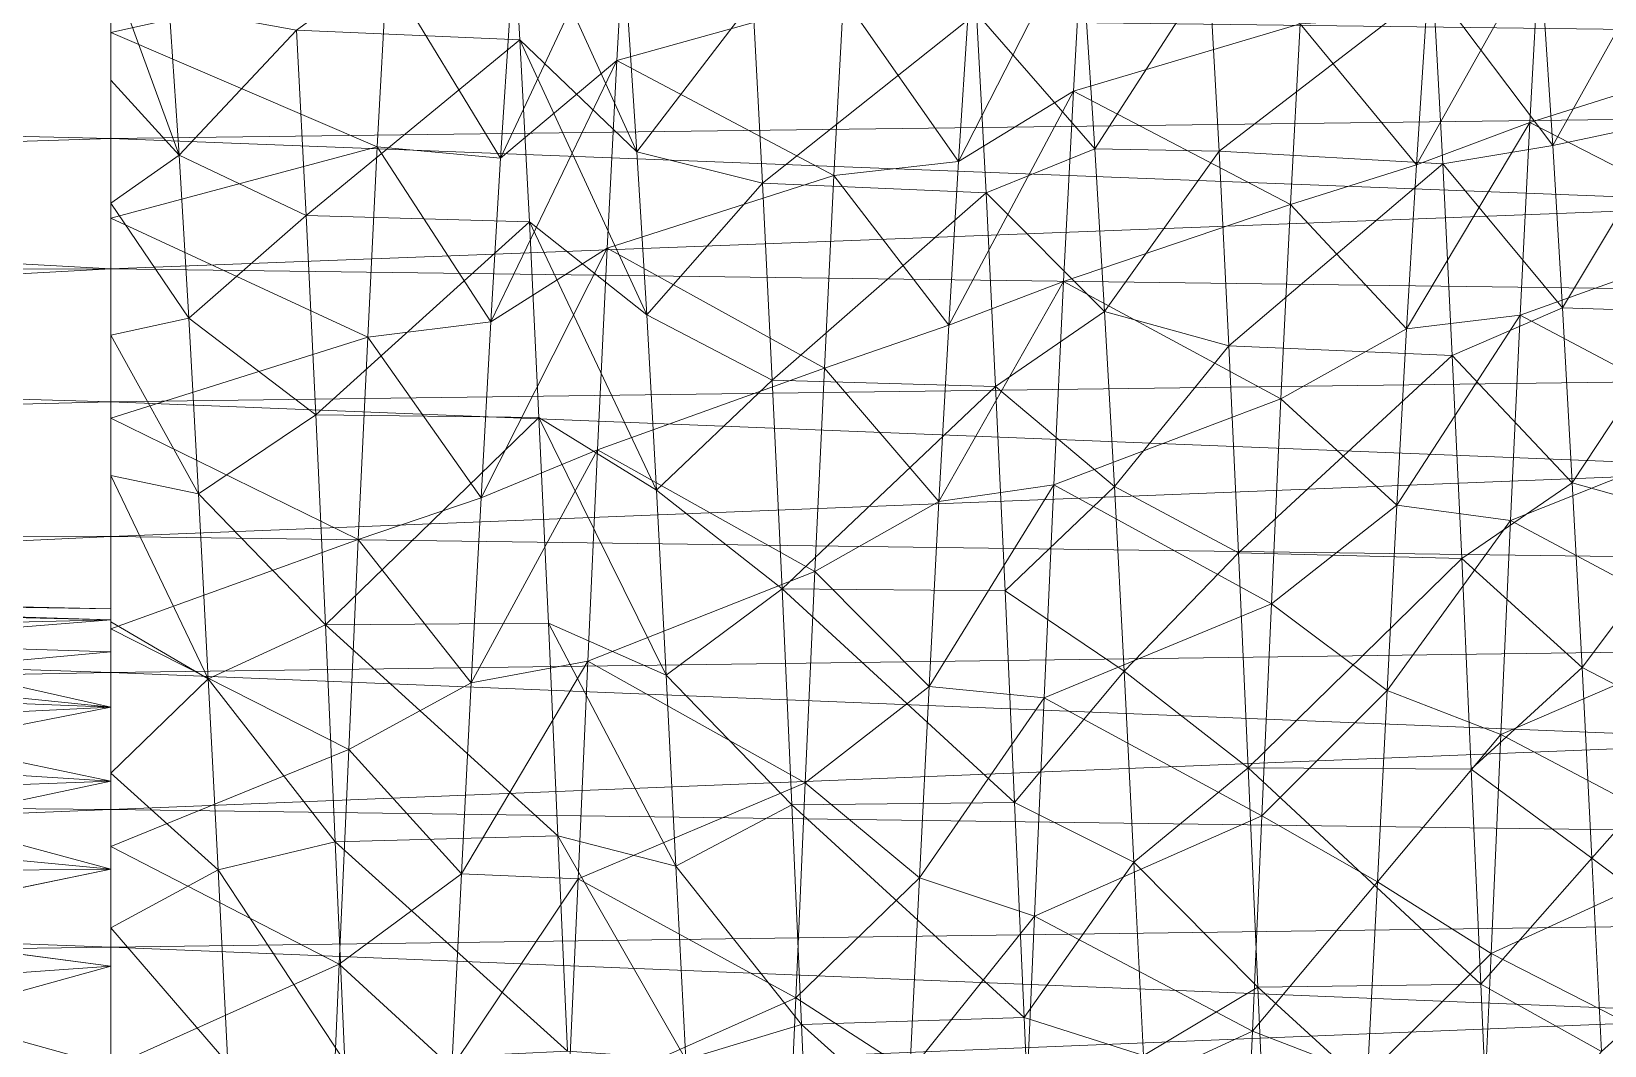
# Model space of a CAD drawing. Header units: millimetres. Extents: x -104 to 115, y -53 to 68.
# Drawn here: x 59.5 to 76.45, y 7.48 to 18.4 of the extents above; entities that cross this region are included whole.
import ezdxf

# ---------------------------------------------------------------- set-up
doc = ezdxf.new("R2010")
doc.units = ezdxf.units.MM

msp = doc.modelspace()

# ---------------------------------------------------------------- linework, layer by layer
at = {"color": 7, "lineweight": 0}
for points in [[(60.36, 24.209, -20.476), (60.36, 23.425, -27.423), (60.36, 11.718, -25.461), (60.36, 24.209, -20.476)], [(60.36, 24.209, -20.476), (60.36, 11.718, -25.461), (60.36, 23.138, -18.353), (60.36, 24.209, -20.476)], [(60.36, 23.354, -30.792), (60.36, 12.064, -28.431), (60.36, 23.48, -29.111), (60.36, 23.354, -30.792)], [(60.36, 23.48, -29.111), (60.36, 12.064, -28.431), (60.36, 12.181, -27.423), (60.36, 23.48, -29.111)], [(60.36, 23.48, -29.111), (60.36, 12.181, -27.423), (60.36, 23.425, -27.423), (60.36, 23.48, -29.111)], [(60.36, 23.425, -27.423), (60.36, 12.181, -27.423), (60.36, 12.064, -26.415), (60.36, 23.425, -27.423)], [(60.36, 23.425, -27.423), (60.36, 12.064, -26.415), (60.36, 11.718, -25.461), (60.36, 23.425, -27.423)], [(60.36, 23.051, -32.451), (60.36, 12.064, -28.431), (60.36, 23.354, -30.792), (60.36, 23.051, -32.451)], [(60.36, 23.138, -18.353), (60.36, 11.718, -25.461), (60.36, 11.122, -24.564), (60.36, 23.138, -18.353)], [(60.36, 23.138, -18.353), (60.36, 11.122, -24.564), (60.36, 21.795, -16.392), (60.36, 23.138, -18.353)], [(60.36, 22.573, -34.073), (60.36, 11.718, -29.386), (60.36, 23.051, -32.451), (60.36, 22.573, -34.073)], [(60.36, 23.051, -32.451), (60.36, 11.718, -29.386), (60.36, 12.064, -28.431), (60.36, 23.051, -32.451)], [(60.36, 21.929, -35.634), (60.36, 11.718, -29.386), (60.36, 22.573, -34.073), (60.36, 21.929, -35.634)], [(60.36, 21.128, -37.118), (60.36, 11.122, -30.282), (60.36, 21.929, -35.634), (60.36, 21.128, -37.118)], [(60.36, 21.929, -35.634), (60.36, 11.122, -30.282), (60.36, 11.718, -29.386), (60.36, 21.929, -35.634)], [(60.36, 21.795, -16.392), (60.36, 11.122, -24.564), (60.36, 20.203, -14.627), (60.36, 21.795, -16.392)], [(60.36, 20.178, -38.514), (60.36, 11.122, -30.282), (60.36, 21.128, -37.118), (60.36, 20.178, -38.514)], [(60.36, 20.203, -14.627), (60.36, 11.122, -24.564), (60.36, 10.325, -23.84), (60.36, 20.203, -14.627)], [(60.36, 20.203, -14.627), (60.36, 10.325, -23.84), (60.36, 18.39, -13.09), (60.36, 20.203, -14.627)], [(63.333, 19.053, -13.605), (60.36, 20.203, -14.627), (60.36, 18.39, -13.09), (63.333, 19.053, -13.605)], [(60.36, 19.088, -39.81), (60.36, 11.122, -30.282), (60.36, 20.178, -38.514), (60.36, 19.088, -39.81)], [(62.359, 18.415, -41.738), (64.665, 20.095, -40.323), (64.768, 18.312, -41.814), (62.359, 18.415, -41.738)], [(64.665, 20.095, -40.323), (65.924, 18.695, -38.626), (66.029, 17.105, -39.978), (64.665, 20.095, -40.323)], [(64.665, 20.095, -40.323), (66.029, 17.105, -39.978), (64.768, 18.312, -41.814), (64.665, 20.095, -40.323)], [(16.008, 18.288, -2.087), (60.36, 19.978, -2.856), (60.36, 17.25, -1.682), (16.008, 18.288, -2.087)], [(115.207, 17.944, -1.948), (60.36, 17.25, -1.682), (60.36, 19.978, -2.856), (115.207, 17.944, -1.948)], [(65.917, 19.931, -14.369), (64.664, 18.633, -16.161), (64.559, 17.036, -14.818), (65.917, 19.931, -14.369)], [(65.917, 19.931, -14.369), (64.559, 17.036, -14.818), (65.813, 18.089, -12.873), (65.917, 19.931, -14.369)], [(65.813, 18.089, -12.873), (68.253, 18.771, -13.38), (65.917, 19.931, -14.369), (65.813, 18.089, -12.873)], [(70.836, 19.633, -14.098), (69.598, 18.603, -16.132), (69.493, 17.002, -14.792), (70.836, 19.633, -14.098)], [(70.836, 19.633, -14.098), (69.493, 17.002, -14.792), (70.731, 17.759, -12.644), (70.836, 19.633, -14.098)], [(70.731, 17.759, -12.644), (73.173, 18.485, -13.16), (70.836, 19.633, -14.098), (70.731, 17.759, -12.644)], [(75.754, 19.33, -13.835), (74.532, 18.572, -16.102), (74.427, 16.967, -14.767), (75.754, 19.33, -13.835)], [(75.754, 19.33, -13.835), (74.427, 16.967, -14.767), (75.649, 17.423, -12.423), (75.754, 19.33, -13.835)], [(75.649, 17.423, -12.423), (78.094, 18.194, -12.947), (75.754, 19.33, -13.835), (75.649, 17.423, -12.423)], [(77.115, 19.359, -40.987), (75.897, 17.173, -39.928), (75.792, 18.756, -38.566), (77.115, 19.359, -40.987)], [(77.219, 17.455, -42.403), (75.897, 17.173, -39.928), (77.115, 19.359, -40.987), (77.219, 17.455, -42.403)], [(61.095, 17.071, -40.004), (60.36, 17.876, -40.985), (60.36, 19.088, -39.81), (61.095, 17.071, -40.004)], [(61.095, 17.071, -40.004), (60.36, 19.088, -39.81), (60.99, 18.664, -38.656), (61.095, 17.071, -40.004)], [(60.36, 17.876, -40.985), (60.36, 10.325, -31.007), (60.36, 19.088, -39.81), (60.36, 17.876, -40.985)], [(60.36, 19.088, -39.81), (60.36, 10.325, -31.007), (60.36, 11.122, -30.282), (60.36, 19.088, -39.81)], [(63.333, 19.053, -13.605), (60.36, 18.39, -13.09), (63.23, 17.16, -12.257), (63.333, 19.053, -13.605)], [(63.23, 17.16, -12.257), (64.559, 17.036, -14.818), (63.333, 19.053, -13.605), (63.23, 17.16, -12.257)], [(63.333, 19.053, -13.605), (64.559, 17.036, -14.818), (64.664, 18.633, -16.161), (63.333, 19.053, -13.605)], [(72.196, 19.05, -41.245), (70.963, 17.139, -39.953), (70.858, 18.725, -38.596), (72.196, 19.05, -41.245)], [(72.301, 17.114, -42.617), (70.963, 17.139, -39.953), (72.196, 19.05, -41.245), (72.301, 17.114, -42.617)], [(72.196, 19.05, -41.245), (74.608, 18.886, -41.377), (72.301, 17.114, -42.617), (72.196, 19.05, -41.245)], [(72.301, 17.114, -42.617), (74.608, 18.886, -41.377), (74.711, 16.976, -42.701), (72.301, 17.114, -42.617)], [(74.608, 18.886, -41.377), (75.792, 18.756, -38.566), (75.897, 17.173, -39.928), (74.608, 18.886, -41.377)], [(74.608, 18.886, -41.377), (75.897, 17.173, -39.928), (74.711, 16.976, -42.701), (74.608, 18.886, -41.377)], [(62.359, 18.415, -41.738), (61.095, 17.071, -40.004), (60.99, 18.664, -38.656), (62.359, 18.415, -41.738)], [(65.813, 18.089, -12.873), (68.15, 16.851, -12.071), (68.253, 18.771, -13.38), (65.813, 18.089, -12.873)], [(67.278, 18.735, -41.495), (66.029, 17.105, -39.978), (65.924, 18.695, -38.626), (67.278, 18.735, -41.495)], [(67.382, 16.769, -42.824), (66.029, 17.105, -39.978), (67.278, 18.735, -41.495), (67.382, 16.769, -42.824)], [(67.278, 18.735, -41.495), (69.688, 18.601, -41.598), (67.382, 16.769, -42.824), (67.278, 18.735, -41.495)], [(68.15, 16.851, -12.071), (69.493, 17.002, -14.792), (68.253, 18.771, -13.38), (68.15, 16.851, -12.071)], [(68.253, 18.771, -13.38), (69.493, 17.002, -14.792), (69.598, 18.603, -16.132), (68.253, 18.771, -13.38)], [(69.688, 18.601, -41.598), (70.858, 18.725, -38.596), (70.963, 17.139, -39.953), (69.688, 18.601, -41.598)], [(16.008, 18.288, -52.759), (60.36, 15.843, -53.639), (60.36, 18.63, -52.615), (16.008, 18.288, -52.759)], [(115.207, 17.944, -52.899), (60.36, 18.63, -52.615), (60.36, 15.843, -53.639), (115.207, 17.944, -52.899)], [(67.382, 16.769, -42.824), (69.688, 18.601, -41.598), (69.791, 16.665, -42.884), (67.382, 16.769, -42.824)], [(69.688, 18.601, -41.598), (70.963, 17.139, -39.953), (69.791, 16.665, -42.884), (69.688, 18.601, -41.598)], [(70.731, 17.759, -12.644), (73.071, 16.538, -11.891), (73.173, 18.485, -13.16), (70.731, 17.759, -12.644)], [(73.071, 16.538, -11.891), (74.427, 16.967, -14.767), (73.173, 18.485, -13.16), (73.071, 16.538, -11.891)], [(73.173, 18.485, -13.16), (74.427, 16.967, -14.767), (74.532, 18.572, -16.102), (73.173, 18.485, -13.16)], [(60.36, 18.39, -13.09), (60.36, 10.325, -23.84), (60.36, 16.389, -11.807), (60.36, 18.39, -13.09)], [(63.23, 17.16, -12.257), (60.36, 18.39, -13.09), (60.36, 16.389, -11.807), (63.23, 17.16, -12.257)], [(62.464, 16.42, -43.022), (61.095, 17.071, -40.004), (62.359, 18.415, -41.738), (62.464, 16.42, -43.022)], [(62.359, 18.415, -41.738), (64.768, 18.312, -41.814), (62.464, 16.42, -43.022), (62.359, 18.415, -41.738)], [(62.464, 16.42, -43.022), (64.768, 18.312, -41.814), (64.87, 16.35, -43.06), (62.464, 16.42, -43.022)], [(64.768, 18.312, -41.814), (66.029, 17.105, -39.978), (66.134, 15.349, -41.107), (64.768, 18.312, -41.814)], [(64.768, 18.312, -41.814), (66.134, 15.349, -41.107), (64.87, 16.35, -43.06), (64.768, 18.312, -41.814)], [(13.474, 15.754, -53.666), (60.36, 15.843, -53.639), (16.008, 18.288, -52.759), (13.474, 15.754, -53.666)], [(16.008, 18.288, -2.087), (60.36, 17.25, -1.682), (13.474, 15.754, -1.181), (16.008, 18.288, -2.087)], [(75.649, 17.423, -12.423), (77.991, 16.222, -11.717), (78.094, 18.194, -12.947), (75.649, 17.423, -12.423)], [(65.813, 18.089, -12.873), (64.559, 17.036, -14.818), (64.454, 15.274, -13.698), (65.813, 18.089, -12.873)], [(65.813, 18.089, -12.873), (64.454, 15.274, -13.698), (65.708, 16.066, -11.634), (65.813, 18.089, -12.873)], [(65.708, 16.066, -11.634), (68.15, 16.851, -12.071), (65.813, 18.089, -12.873), (65.708, 16.066, -11.634)], [(115.207, 17.944, -52.899), (60.36, 15.843, -53.639), (115.207, 15.13, -53.847), (115.207, 17.944, -52.899)], [(115.207, 15.13, -1), (60.36, 17.25, -1.682), (115.207, 17.944, -1.948), (115.207, 15.13, -1)], [(61.095, 17.071, -40.004), (60.36, 16.552, -42.033), (60.36, 17.876, -40.985), (61.095, 17.071, -40.004)], [(60.36, 16.552, -42.033), (60.36, 10.325, -31.007), (60.36, 17.876, -40.985), (60.36, 16.552, -42.033)], [(70.731, 17.759, -12.644), (69.493, 17.002, -14.792), (69.388, 15.237, -13.678), (70.731, 17.759, -12.644)], [(70.731, 17.759, -12.644), (69.388, 15.237, -13.678), (70.626, 15.708, -11.451), (70.731, 17.759, -12.644)], [(70.626, 15.708, -11.451), (73.071, 16.538, -11.891), (70.731, 17.759, -12.644), (70.626, 15.708, -11.451)], [(75.649, 17.423, -12.423), (74.427, 16.967, -14.767), (74.322, 15.199, -13.658), (75.649, 17.423, -12.423)], [(75.649, 17.423, -12.423), (74.322, 15.199, -13.658), (75.545, 15.345, -11.277), (75.649, 17.423, -12.423)], [(75.545, 15.345, -11.277), (77.991, 16.222, -11.717), (75.649, 17.423, -12.423), (75.545, 15.345, -11.277)], [(77.219, 17.455, -42.403), (76.002, 15.424, -41.066), (75.897, 17.173, -39.928), (77.219, 17.455, -42.403)], [(77.324, 15.38, -43.554), (76.002, 15.424, -41.066), (77.219, 17.455, -42.403), (77.324, 15.38, -43.554)], [(13.474, 15.754, -1.181), (60.36, 17.25, -1.682), (60.36, 14.412, -0.811), (13.474, 15.754, -1.181)], [(115.207, 15.13, -1), (60.36, 14.412, -0.811), (60.36, 17.25, -1.682), (115.207, 15.13, -1)], [(63.23, 17.16, -12.257), (60.36, 16.389, -11.807), (63.128, 15.107, -11.168), (63.23, 17.16, -12.257)], [(63.128, 15.107, -11.168), (64.454, 15.274, -13.698), (63.23, 17.16, -12.257), (63.128, 15.107, -11.168)], [(63.23, 17.16, -12.257), (64.454, 15.274, -13.698), (64.559, 17.036, -14.818), (63.23, 17.16, -12.257)], [(69.791, 16.665, -42.884), (70.963, 17.139, -39.953), (71.068, 15.386, -41.086), (69.791, 16.665, -42.884)], [(72.301, 17.114, -42.617), (71.068, 15.386, -41.086), (70.963, 17.139, -39.953), (72.301, 17.114, -42.617)], [(74.711, 16.976, -42.701), (75.897, 17.173, -39.928), (76.002, 15.424, -41.066), (74.711, 16.976, -42.701)], [(61.2, 15.312, -41.128), (60.36, 16.552, -42.033), (61.095, 17.071, -40.004), (61.2, 15.312, -41.128)], [(62.464, 16.42, -43.022), (61.2, 15.312, -41.128), (61.095, 17.071, -40.004), (62.464, 16.42, -43.022)], [(67.382, 16.769, -42.824), (66.134, 15.349, -41.107), (66.029, 17.105, -39.978), (67.382, 16.769, -42.824)], [(68.15, 16.851, -12.071), (69.388, 15.237, -13.678), (69.493, 17.002, -14.792), (68.15, 16.851, -12.071)], [(72.405, 15.014, -43.721), (71.068, 15.386, -41.086), (72.301, 17.114, -42.617), (72.405, 15.014, -43.721)], [(72.301, 17.114, -42.617), (74.711, 16.976, -42.701), (72.405, 15.014, -43.721), (72.301, 17.114, -42.617)], [(72.405, 15.014, -43.721), (74.711, 16.976, -42.701), (74.813, 14.91, -43.766), (72.405, 15.014, -43.721)], [(73.071, 16.538, -11.891), (74.322, 15.199, -13.658), (74.427, 16.967, -14.767), (73.071, 16.538, -11.891)], [(74.711, 16.976, -42.701), (76.002, 15.424, -41.066), (74.813, 14.91, -43.766), (74.711, 16.976, -42.701)], [(65.708, 16.066, -11.634), (68.048, 14.776, -11.023), (68.15, 16.851, -12.071), (65.708, 16.066, -11.634)], [(68.048, 14.776, -11.023), (69.388, 15.237, -13.678), (68.15, 16.851, -12.071), (68.048, 14.776, -11.023)], [(67.487, 14.645, -43.879), (66.134, 15.349, -41.107), (67.382, 16.769, -42.824), (67.487, 14.645, -43.879)], [(67.382, 16.769, -42.824), (69.791, 16.665, -42.884), (67.487, 14.645, -43.879), (67.382, 16.769, -42.824)], [(67.487, 14.645, -43.879), (69.791, 16.665, -42.884), (69.893, 14.578, -43.907), (67.487, 14.645, -43.879)], [(69.791, 16.665, -42.884), (71.068, 15.386, -41.086), (69.893, 14.578, -43.907), (69.791, 16.665, -42.884)], [(61.2, 15.312, -41.128), (60.36, 15.129, -42.945), (60.36, 16.552, -42.033), (61.2, 15.312, -41.128)], [(60.36, 15.129, -42.945), (60.36, 9.376, -31.516), (60.36, 16.552, -42.033), (60.36, 15.129, -42.945)], [(60.36, 16.552, -42.033), (60.36, 9.376, -31.516), (60.36, 10.325, -31.007), (60.36, 16.552, -42.033)], [(70.626, 15.708, -11.451), (72.968, 14.443, -10.885), (73.071, 16.538, -11.891), (70.626, 15.708, -11.451)], [(72.968, 14.443, -10.885), (74.322, 15.199, -13.658), (73.071, 16.538, -11.891), (72.968, 14.443, -10.885)], [(60.36, 16.389, -11.807), (60.36, 10.325, -23.84), (60.36, 9.376, -23.331), (60.36, 16.389, -11.807)], [(60.36, 16.389, -11.807), (60.36, 9.376, -23.331), (60.36, 14.234, -10.803), (60.36, 16.389, -11.807)], [(63.128, 15.107, -11.168), (60.36, 16.389, -11.807), (60.36, 14.234, -10.803), (63.128, 15.107, -11.168)], [(62.568, 14.272, -44.03), (61.2, 15.312, -41.128), (62.464, 16.42, -43.022), (62.568, 14.272, -44.03)], [(62.464, 16.42, -43.022), (64.87, 16.35, -43.06), (62.568, 14.272, -44.03), (62.464, 16.42, -43.022)], [(62.568, 14.272, -44.03), (64.87, 16.35, -43.06), (64.973, 14.243, -44.041), (62.568, 14.272, -44.03)], [(64.87, 16.35, -43.06), (66.134, 15.349, -41.107), (66.239, 13.459, -41.992), (64.87, 16.35, -43.06)], [(64.87, 16.35, -43.06), (66.239, 13.459, -41.992), (64.973, 14.243, -44.041), (64.87, 16.35, -43.06)], [(75.545, 15.345, -11.277), (77.888, 14.106, -10.754), (77.991, 16.222, -11.717), (75.545, 15.345, -11.277)], [(65.708, 16.066, -11.634), (64.454, 15.274, -13.698), (64.349, 13.379, -12.824), (65.708, 16.066, -11.634)], [(65.708, 16.066, -11.634), (64.349, 13.379, -12.824), (65.603, 13.895, -10.675), (65.708, 16.066, -11.634)], [(65.603, 13.895, -10.675), (68.048, 14.776, -11.023), (65.708, 16.066, -11.634), (65.603, 13.895, -10.675)], [(10.863, 13.143, -54.32), (60.36, 12.961, -54.355), (60.36, 15.843, -53.639), (10.863, 13.143, -54.32)], [(10.863, 13.143, -54.32), (60.36, 15.843, -53.639), (13.474, 15.754, -53.666), (10.863, 13.143, -54.32)], [(115.207, 15.13, -53.847), (60.36, 15.843, -53.639), (60.36, 12.961, -54.355), (115.207, 15.13, -53.847)], [(13.474, 15.754, -1.181), (60.36, 14.412, -0.811), (10.863, 13.143, -0.527), (13.474, 15.754, -1.181)], [(70.626, 15.708, -11.451), (69.388, 15.237, -13.678), (69.283, 13.339, -12.809), (70.626, 15.708, -11.451)], [(70.626, 15.708, -11.451), (69.283, 13.339, -12.809), (70.522, 13.516, -10.542), (70.626, 15.708, -11.451)], [(70.522, 13.516, -10.542), (72.968, 14.443, -10.885), (70.626, 15.708, -11.451), (70.522, 13.516, -10.542)], [(61.305, 13.419, -42.007), (60.36, 15.129, -42.945), (61.2, 15.312, -41.128), (61.305, 13.419, -42.007)], [(62.568, 14.272, -44.03), (61.305, 13.419, -42.007), (61.2, 15.312, -41.128), (62.568, 14.272, -44.03)], [(63.128, 15.107, -11.168), (64.349, 13.379, -12.824), (64.454, 15.274, -13.698), (63.128, 15.107, -11.168)], [(67.487, 14.645, -43.879), (66.239, 13.459, -41.992), (66.134, 15.349, -41.107), (67.487, 14.645, -43.879)], [(69.893, 14.578, -43.907), (71.068, 15.386, -41.086), (71.173, 13.498, -41.976), (69.893, 14.578, -43.907)], [(72.405, 15.014, -43.721), (71.173, 13.498, -41.976), (71.068, 15.386, -41.086), (72.405, 15.014, -43.721)], [(75.545, 15.345, -11.277), (74.322, 15.199, -13.658), (74.217, 13.299, -12.794), (75.545, 15.345, -11.277)], [(75.545, 15.345, -11.277), (74.217, 13.299, -12.794), (75.44, 13.134, -10.417), (75.545, 15.345, -11.277)], [(74.813, 14.91, -43.766), (76.002, 15.424, -41.066), (76.107, 13.538, -41.961), (74.813, 14.91, -43.766)], [(75.44, 13.134, -10.417), (77.888, 14.106, -10.754), (75.545, 15.345, -11.277), (75.44, 13.134, -10.417)], [(77.324, 15.38, -43.554), (76.107, 13.538, -41.961), (76.002, 15.424, -41.066), (77.324, 15.38, -43.554)], [(77.429, 13.17, -44.418), (76.107, 13.538, -41.961), (77.324, 15.38, -43.554), (77.429, 13.17, -44.418)], [(115.207, 15.13, -53.847), (60.36, 12.961, -54.355), (115.207, 12.23, -54.485), (115.207, 15.13, -53.847)], [(115.207, 12.23, -0.361), (60.36, 14.412, -0.811), (115.207, 15.13, -1), (115.207, 12.23, -0.361)], [(61.305, 13.419, -42.007), (60.36, 13.619, -43.714), (60.36, 15.129, -42.945), (61.305, 13.419, -42.007)], [(60.36, 13.619, -43.714), (60.36, 9.376, -31.516), (60.36, 15.129, -42.945), (60.36, 13.619, -43.714)], [(63.128, 15.107, -11.168), (60.36, 14.234, -10.803), (63.025, 12.93, -10.354), (63.128, 15.107, -11.168)], [(63.025, 12.93, -10.354), (64.349, 13.379, -12.824), (63.128, 15.107, -11.168), (63.025, 12.93, -10.354)], [(68.048, 14.776, -11.023), (69.283, 13.339, -12.809), (69.388, 15.237, -13.678), (68.048, 14.776, -11.023)], [(72.968, 14.443, -10.885), (74.217, 13.299, -12.794), (74.322, 15.199, -13.658), (72.968, 14.443, -10.885)], [(72.51, 12.785, -44.535), (71.173, 13.498, -41.976), (72.405, 15.014, -43.721), (72.51, 12.785, -44.535)], [(72.405, 15.014, -43.721), (74.813, 14.91, -43.766), (72.51, 12.785, -44.535), (72.405, 15.014, -43.721)], [(65.603, 13.895, -10.675), (67.945, 12.583, -10.254), (68.048, 14.776, -11.023), (65.603, 13.895, -10.675)], [(67.945, 12.583, -10.254), (69.283, 13.339, -12.809), (68.048, 14.776, -11.023), (67.945, 12.583, -10.254)], [(72.51, 12.785, -44.535), (74.813, 14.91, -43.766), (74.916, 12.723, -44.553), (72.51, 12.785, -44.535)], [(74.813, 14.91, -43.766), (76.107, 13.538, -41.961), (74.916, 12.723, -44.553), (74.813, 14.91, -43.766)], [(67.592, 12.398, -44.643), (66.239, 13.459, -41.992), (67.487, 14.645, -43.879), (67.592, 12.398, -44.643)], [(67.487, 14.645, -43.879), (69.893, 14.578, -43.907), (67.592, 12.398, -44.643), (67.487, 14.645, -43.879)], [(67.592, 12.398, -44.643), (69.893, 14.578, -43.907), (69.996, 12.376, -44.649), (67.592, 12.398, -44.643)], [(69.893, 14.578, -43.907), (71.173, 13.498, -41.976), (69.996, 12.376, -44.649), (69.893, 14.578, -43.907)], [(10.863, 13.143, -0.527), (60.36, 14.412, -0.811), (60.36, 11.495, -0.251), (10.863, 13.143, -0.527)], [(115.207, 12.23, -0.361), (60.36, 11.495, -0.251), (60.36, 14.412, -0.811), (115.207, 12.23, -0.361)], [(70.522, 13.516, -10.542), (72.866, 12.234, -10.16), (72.968, 14.443, -10.885), (70.522, 13.516, -10.542)], [(72.866, 12.234, -10.16), (74.217, 13.299, -12.794), (72.968, 14.443, -10.885), (72.866, 12.234, -10.16)], [(62.673, 12.009, -44.743), (61.305, 13.419, -42.007), (62.568, 14.272, -44.03), (62.673, 12.009, -44.743)], [(62.568, 14.272, -44.03), (64.973, 14.243, -44.041), (62.673, 12.009, -44.743), (62.568, 14.272, -44.03)], [(62.673, 12.009, -44.743), (64.973, 14.243, -44.041), (65.075, 12.026, -44.739), (62.673, 12.009, -44.743)], [(64.973, 14.243, -44.041), (66.239, 13.459, -41.992), (66.344, 11.467, -42.617), (64.973, 14.243, -44.041)], [(64.973, 14.243, -44.041), (66.344, 11.467, -42.617), (65.075, 12.026, -44.739), (64.973, 14.243, -44.041)], [(60.36, 14.234, -10.803), (60.36, 9.376, -23.331), (60.36, 11.965, -10.093), (60.36, 14.234, -10.803)], [(63.025, 12.93, -10.354), (60.36, 14.234, -10.803), (60.36, 11.965, -10.093), (63.025, 12.93, -10.354)], [(75.44, 13.134, -10.417), (77.786, 11.884, -10.074), (77.888, 14.106, -10.754), (75.44, 13.134, -10.417)], [(65.603, 13.895, -10.675), (64.349, 13.379, -12.824), (64.244, 11.384, -12.21), (65.603, 13.895, -10.675)], [(65.603, 13.895, -10.675), (64.244, 11.384, -12.21), (65.499, 11.617, -10.013), (65.603, 13.895, -10.675)], [(65.499, 11.617, -10.013), (67.945, 12.583, -10.254), (65.603, 13.895, -10.675), (65.499, 11.617, -10.013)], [(61.41, 11.426, -42.627), (60.36, 12.042, -44.332), (60.36, 13.619, -43.714), (61.41, 11.426, -42.627)], [(61.41, 11.426, -42.627), (60.36, 13.619, -43.714), (61.305, 13.419, -42.007), (61.41, 11.426, -42.627)], [(60.36, 12.042, -44.332), (60.36, 9.376, -31.516), (60.36, 13.619, -43.714), (60.36, 12.042, -44.332)], [(62.673, 12.009, -44.743), (61.41, 11.426, -42.627), (61.305, 13.419, -42.007), (62.673, 12.009, -44.743)], [(67.592, 12.398, -44.643), (66.344, 11.467, -42.617), (66.239, 13.459, -41.992), (67.592, 12.398, -44.643)], [(70.522, 13.516, -10.542), (69.283, 13.339, -12.809), (69.178, 11.343, -12.2), (70.522, 13.516, -10.542)], [(70.522, 13.516, -10.542), (69.178, 11.343, -12.2), (70.417, 11.223, -9.931), (70.522, 13.516, -10.542)], [(69.996, 12.376, -44.649), (71.173, 13.498, -41.976), (71.278, 11.509, -42.607), (69.996, 12.376, -44.649)], [(70.417, 11.223, -9.931), (72.866, 12.234, -10.16), (70.522, 13.516, -10.542), (70.417, 11.223, -9.931)], [(72.51, 12.785, -44.535), (71.278, 11.509, -42.607), (71.173, 13.498, -41.976), (72.51, 12.785, -44.535)], [(74.916, 12.723, -44.553), (76.107, 13.538, -41.961), (76.212, 11.55, -42.596), (74.916, 12.723, -44.553)], [(77.429, 13.17, -44.418), (76.212, 11.55, -42.596), (76.107, 13.538, -41.961), (77.429, 13.17, -44.418)], [(63.025, 12.93, -10.354), (64.244, 11.384, -12.21), (64.349, 13.379, -12.824), (63.025, 12.93, -10.354)], [(67.945, 12.583, -10.254), (69.178, 11.343, -12.2), (69.283, 13.339, -12.809), (67.945, 12.583, -10.254)], [(72.866, 12.234, -10.16), (74.112, 11.301, -12.191), (74.217, 13.299, -12.794), (72.866, 12.234, -10.16)], [(75.44, 13.134, -10.417), (74.217, 13.299, -12.794), (74.112, 11.301, -12.191), (75.44, 13.134, -10.417)], [(8.201, 10.481, -54.715), (60.36, 12.961, -54.355), (10.863, 13.143, -54.32), (8.201, 10.481, -54.715)], [(10.863, 13.143, -0.527), (60.36, 11.495, -0.251), (8.201, 10.481, -0.132), (10.863, 13.143, -0.527)], [(75.44, 13.134, -10.417), (74.112, 11.301, -12.191), (75.336, 10.828, -9.858), (75.44, 13.134, -10.417)], [(75.336, 10.828, -9.858), (77.786, 11.884, -10.074), (75.44, 13.134, -10.417), (75.336, 10.828, -9.858)], [(77.533, 10.865, -44.982), (76.212, 11.55, -42.596), (77.429, 13.17, -44.418), (77.533, 10.865, -44.982)], [(8.201, 10.481, -54.715), (60.36, 10.019, -54.756), (60.36, 12.961, -54.355), (8.201, 10.481, -54.715)], [(115.207, 12.23, -54.485), (60.36, 12.961, -54.355), (60.36, 10.019, -54.756), (115.207, 12.23, -54.485)], [(63.025, 12.93, -10.354), (60.36, 11.965, -10.093), (62.923, 10.665, -9.831), (63.025, 12.93, -10.354)], [(62.923, 10.665, -9.831), (64.244, 11.384, -12.21), (63.025, 12.93, -10.354), (62.923, 10.665, -9.831)], [(72.615, 10.469, -45.047), (71.278, 11.509, -42.607), (72.51, 12.785, -44.535), (72.615, 10.469, -45.047)], [(72.51, 12.785, -44.535), (74.916, 12.723, -44.553), (72.615, 10.469, -45.047), (72.51, 12.785, -44.535)], [(72.615, 10.469, -45.047), (74.916, 12.723, -44.553), (75.018, 10.453, -45.049), (72.615, 10.469, -45.047)], [(74.916, 12.723, -44.553), (76.212, 11.55, -42.596), (75.018, 10.453, -45.049), (74.916, 12.723, -44.553)], [(65.499, 11.617, -10.013), (67.843, 10.308, -9.776), (67.945, 12.583, -10.254), (65.499, 11.617, -10.013)], [(67.843, 10.308, -9.776), (69.178, 11.343, -12.2), (67.945, 12.583, -10.254), (67.843, 10.308, -9.776)], [(48.019, 12.448, -27.561), (48.019, 12.374, -26.392), (60.36, 12.181, -27.423), (48.019, 12.448, -27.561)], [(48.019, 12.448, -27.561), (60.36, 12.181, -27.423), (60.36, 12.064, -28.431), (48.019, 12.448, -27.561)], [(60.36, 12.064, -28.431), (48.019, 12.353, -28.59), (48.019, 12.448, -27.561), (60.36, 12.064, -28.431)], [(48.019, 12.374, -26.392), (54.19, 11.913, -25.364), (60.36, 12.064, -26.415), (48.019, 12.374, -26.392)], [(48.019, 12.374, -26.392), (60.36, 12.064, -26.415), (60.36, 12.181, -27.423), (48.019, 12.374, -26.392)], [(67.696, 10.07, -45.102), (66.344, 11.467, -42.617), (67.592, 12.398, -44.643), (67.696, 10.07, -45.102)], [(67.592, 12.398, -44.643), (69.996, 12.376, -44.649), (70.098, 10.095, -45.099), (67.592, 12.398, -44.643)], [(67.592, 12.398, -44.643), (70.098, 10.095, -45.099), (67.696, 10.07, -45.102), (67.592, 12.398, -44.643)], [(69.996, 12.376, -44.649), (71.278, 11.509, -42.607), (70.098, 10.095, -45.099), (69.996, 12.376, -44.649)], [(54.19, 11.913, -29.483), (48.019, 12.353, -28.59), (60.36, 12.064, -28.431), (54.19, 11.913, -29.483)], [(115.207, 12.23, -54.485), (60.36, 10.019, -54.756), (115.207, 9.278, -54.806), (115.207, 12.23, -54.485)], [(115.207, 9.278, -0.04), (60.36, 11.495, -0.251), (115.207, 12.23, -0.361), (115.207, 9.278, -0.04)], [(70.417, 11.223, -9.931), (72.763, 9.951, -9.729), (72.866, 12.234, -10.16), (70.417, 11.223, -9.931)], [(72.763, 9.951, -9.729), (74.112, 11.301, -12.191), (72.866, 12.234, -10.16), (72.763, 9.951, -9.729)], [(54.19, 11.913, -29.483), (60.36, 12.064, -28.431), (57.275, 11.815, -29.434), (54.19, 11.913, -29.483)], [(54.19, 11.913, -25.364), (57.275, 11.815, -25.412), (60.36, 12.064, -26.415), (54.19, 11.913, -25.364)], [(57.275, 11.815, -29.434), (60.36, 12.064, -28.431), (60.36, 11.718, -29.386), (57.275, 11.815, -29.434)], [(60.36, 12.064, -26.415), (57.275, 11.815, -25.412), (60.36, 11.718, -25.461), (60.36, 12.064, -26.415)], [(61.41, 11.426, -42.627), (60.36, 10.41, -44.792), (60.36, 12.042, -44.332), (61.41, 11.426, -42.627)], [(60.36, 10.41, -44.792), (60.36, 8.332, -31.778), (60.36, 12.042, -44.332), (60.36, 10.41, -44.792)], [(60.36, 12.042, -44.332), (60.36, 8.332, -31.778), (60.36, 9.376, -31.516), (60.36, 12.042, -44.332)], [(60.36, 11.965, -10.093), (60.36, 9.376, -23.331), (60.36, 8.332, -23.069), (60.36, 11.965, -10.093)], [(60.36, 11.965, -10.093), (60.36, 8.332, -23.069), (60.36, 9.622, -9.692), (60.36, 11.965, -10.093)], [(62.923, 10.665, -9.831), (60.36, 11.965, -10.093), (60.36, 9.622, -9.692), (62.923, 10.665, -9.831)], [(62.778, 9.671, -45.149), (61.41, 11.426, -42.627), (62.673, 12.009, -44.743), (62.778, 9.671, -45.149)], [(62.673, 12.009, -44.743), (65.075, 12.026, -44.739), (65.178, 9.737, -45.142), (62.673, 12.009, -44.743)], [(62.673, 12.009, -44.743), (65.178, 9.737, -45.142), (62.778, 9.671, -45.149), (62.673, 12.009, -44.743)], [(65.075, 12.026, -44.739), (66.344, 11.467, -42.617), (66.449, 9.41, -42.971), (65.075, 12.026, -44.739)], [(65.075, 12.026, -44.739), (66.449, 9.41, -42.971), (65.178, 9.737, -45.142), (65.075, 12.026, -44.739)], [(75.336, 10.828, -9.858), (77.683, 9.592, -9.689), (77.786, 11.884, -10.074), (75.336, 10.828, -9.858)], [(57.275, 11.815, -25.412), (57.275, 11.434, -24.865), (60.36, 11.718, -25.461), (57.275, 11.815, -25.412)], [(57.275, 11.245, -30.197), (57.275, 11.815, -29.434), (60.36, 11.122, -30.282), (57.275, 11.245, -30.197)], [(60.36, 11.122, -30.282), (57.275, 11.815, -29.434), (60.36, 11.718, -29.386), (60.36, 11.122, -30.282)], [(60.36, 11.718, -25.461), (57.275, 11.434, -24.865), (60.36, 11.122, -24.564), (60.36, 11.718, -25.461)], [(65.499, 11.617, -10.013), (64.244, 11.384, -12.21), (64.139, 9.325, -11.867), (65.499, 11.617, -10.013)], [(65.499, 11.617, -10.013), (64.139, 9.325, -11.867), (65.394, 9.271, -9.66), (65.499, 11.617, -10.013)], [(65.394, 9.271, -9.66), (67.843, 10.308, -9.776), (65.499, 11.617, -10.013), (65.394, 9.271, -9.66)], [(75.018, 10.453, -45.049), (76.212, 11.55, -42.596), (76.317, 9.495, -42.962), (75.018, 10.453, -45.049)], [(77.533, 10.865, -44.982), (76.317, 9.495, -42.962), (76.212, 11.55, -42.596), (77.533, 10.865, -44.982)], [(8.201, 10.481, -0.132), (60.36, 11.495, -0.251), (60.36, 8.536, -0.01), (8.201, 10.481, -0.132)], [(60.36, 11.122, -24.564), (57.275, 11.434, -24.865), (57.275, 10.969, -24.379), (60.36, 11.122, -24.564)], [(115.207, 9.278, -0.04), (60.36, 8.536, -0.01), (60.36, 11.495, -0.251), (115.207, 9.278, -0.04)], [(61.515, 9.368, -42.975), (60.36, 10.41, -44.792), (61.41, 11.426, -42.627), (61.515, 9.368, -42.975)], [(62.778, 9.671, -45.149), (61.515, 9.368, -42.975), (61.41, 11.426, -42.627), (62.778, 9.671, -45.149)], [(62.923, 10.665, -9.831), (64.139, 9.325, -11.867), (64.244, 11.384, -12.21), (62.923, 10.665, -9.831)], [(67.696, 10.07, -45.102), (66.449, 9.41, -42.971), (66.344, 11.467, -42.617), (67.696, 10.07, -45.102)], [(70.098, 10.095, -45.099), (71.278, 11.509, -42.607), (71.383, 9.453, -42.966), (70.098, 10.095, -45.099)], [(72.615, 10.469, -45.047), (71.383, 9.453, -42.966), (71.278, 11.509, -42.607), (72.615, 10.469, -45.047)], [(57.275, 11.245, -30.197), (60.36, 11.122, -30.282), (57.275, 10.517, -30.829), (57.275, 11.245, -30.197)], [(67.843, 10.308, -9.776), (69.073, 9.283, -11.863), (69.178, 11.343, -12.2), (67.843, 10.308, -9.776)], [(70.417, 11.223, -9.931), (69.178, 11.343, -12.2), (69.073, 9.283, -11.863), (70.417, 11.223, -9.931)], [(70.417, 11.223, -9.931), (69.073, 9.283, -11.863), (70.312, 8.87, -9.631), (70.417, 11.223, -9.931)], [(70.312, 8.87, -9.631), (72.763, 9.951, -9.729), (70.417, 11.223, -9.931), (70.312, 8.87, -9.631)], [(72.763, 9.951, -9.729), (74.007, 9.241, -11.859), (74.112, 11.301, -12.191), (72.763, 9.951, -9.729)], [(75.336, 10.828, -9.858), (74.112, 11.301, -12.191), (74.007, 9.241, -11.859), (75.336, 10.828, -9.858)], [(60.36, 11.122, -24.564), (57.275, 10.969, -24.379), (60.36, 10.325, -23.84), (60.36, 11.122, -24.564)], [(57.275, 10.517, -30.829), (60.36, 11.122, -30.282), (60.36, 10.325, -31.007), (57.275, 10.517, -30.829)], [(60.36, 10.325, -23.84), (57.275, 10.969, -24.379), (57.275, 10.208, -23.819), (60.36, 10.325, -23.84)], [(77.638, 8.506, -45.234), (76.317, 9.495, -42.962), (77.533, 10.865, -44.982), (77.638, 8.506, -45.234)], [(75.336, 10.828, -9.858), (74.007, 9.241, -11.859), (75.231, 8.468, -9.611), (75.336, 10.828, -9.858)], [(75.231, 8.468, -9.611), (77.683, 9.592, -9.689), (75.336, 10.828, -9.858), (75.231, 8.468, -9.611)], [(57.275, 10.517, -30.829), (60.36, 10.325, -31.007), (57.275, 9.669, -31.307), (57.275, 10.517, -30.829)], [(62.923, 10.665, -9.831), (60.36, 9.622, -9.692), (62.82, 8.352, -9.607), (62.923, 10.665, -9.831)], [(62.82, 8.352, -9.607), (64.139, 9.325, -11.867), (62.923, 10.665, -9.831), (62.82, 8.352, -9.607)], [(8.201, 10.481, -0.132), (60.36, 8.536, -0.01), (5.513, 7.793, 0), (8.201, 10.481, -0.132)], [(5.513, 7.793, -54.847), (60.36, 10.019, -54.756), (8.201, 10.481, -54.715), (5.513, 7.793, -54.847)], [(61.515, 9.368, -42.975), (60.36, 8.743, -45.093), (60.36, 10.41, -44.792), (61.515, 9.368, -42.975)], [(60.36, 8.743, -45.093), (60.36, 8.332, -31.778), (60.36, 10.41, -44.792), (60.36, 8.743, -45.093)], [(72.719, 8.104, -45.246), (71.383, 9.453, -42.966), (72.615, 10.469, -45.047), (72.719, 8.104, -45.246)], [(72.615, 10.469, -45.047), (75.018, 10.453, -45.049), (75.121, 8.137, -45.245), (72.615, 10.469, -45.047)], [(72.615, 10.469, -45.047), (75.121, 8.137, -45.245), (72.719, 8.104, -45.246), (72.615, 10.469, -45.047)], [(75.018, 10.453, -45.049), (76.317, 9.495, -42.962), (75.121, 8.137, -45.245), (75.018, 10.453, -45.049)], [(60.36, 10.325, -23.84), (57.275, 10.208, -23.819), (60.36, 9.376, -23.331), (60.36, 10.325, -23.84)], [(57.275, 9.669, -31.307), (60.36, 10.325, -31.007), (60.36, 9.376, -31.516), (57.275, 9.669, -31.307)], [(60.36, 9.376, -23.331), (57.275, 10.208, -23.819), (57.275, 9.348, -23.414), (60.36, 9.376, -23.331)], [(65.394, 9.271, -9.66), (67.74, 7.991, -9.599), (67.843, 10.308, -9.776), (65.394, 9.271, -9.66)], [(67.74, 7.991, -9.599), (69.073, 9.283, -11.863), (67.843, 10.308, -9.776), (67.74, 7.991, -9.599)], [(5.513, 7.793, -54.847), (60.36, 7.051, -54.837), (60.36, 10.019, -54.756), (5.513, 7.793, -54.847)], [(115.207, 9.278, -54.806), (60.36, 10.019, -54.756), (60.36, 7.051, -54.837), (115.207, 9.278, -54.806)], [(67.801, 7.702, -45.248), (66.449, 9.41, -42.971), (67.696, 10.07, -45.102), (67.801, 7.702, -45.248)], [(67.696, 10.07, -45.102), (70.098, 10.095, -45.099), (70.201, 7.776, -45.248), (67.696, 10.07, -45.102)], [(67.696, 10.07, -45.102), (70.201, 7.776, -45.248), (67.801, 7.702, -45.248), (67.696, 10.07, -45.102)], [(70.098, 10.095, -45.099), (71.383, 9.453, -42.966), (70.201, 7.776, -45.248), (70.098, 10.095, -45.099)], [(70.312, 8.87, -9.631), (72.661, 7.63, -9.599), (72.763, 9.951, -9.729), (70.312, 8.87, -9.631)], [(72.661, 7.63, -9.599), (74.007, 9.241, -11.859), (72.763, 9.951, -9.729), (72.661, 7.63, -9.599)], [(57.275, 9.669, -31.307), (60.36, 9.376, -31.516), (57.275, 8.738, -31.608), (57.275, 9.669, -31.307)], [(62.882, 7.3, -45.242), (61.515, 9.368, -42.975), (62.778, 9.671, -45.149), (62.882, 7.3, -45.242)], [(62.778, 9.671, -45.149), (65.178, 9.737, -45.142), (65.28, 7.415, -45.244), (62.778, 9.671, -45.149)], [(62.778, 9.671, -45.149), (65.28, 7.415, -45.244), (62.882, 7.3, -45.242), (62.778, 9.671, -45.149)], [(65.178, 9.737, -45.142), (66.449, 9.41, -42.971), (66.554, 7.324, -43.048), (65.178, 9.737, -45.142)], [(65.178, 9.737, -45.142), (66.554, 7.324, -43.048), (65.28, 7.415, -45.244), (65.178, 9.737, -45.142)], [(60.36, 9.622, -9.692), (60.36, 8.332, -23.069), (60.36, 7.247, -9.607), (60.36, 9.622, -9.692)], [(62.82, 8.352, -9.607), (60.36, 9.622, -9.692), (60.36, 7.247, -9.607), (62.82, 8.352, -9.607)], [(75.121, 8.137, -45.245), (76.317, 9.495, -42.962), (76.422, 7.41, -43.05), (75.121, 8.137, -45.245)], [(75.231, 8.468, -9.611), (77.581, 7.269, -9.606), (77.683, 9.592, -9.689), (75.231, 8.468, -9.611)], [(77.638, 8.506, -45.234), (76.422, 7.41, -43.05), (76.317, 9.495, -42.962), (77.638, 8.506, -45.234)], [(60.36, 9.376, -23.331), (57.275, 9.348, -23.414), (57.275, 8.739, -23.24), (60.36, 9.376, -23.331)], [(57.275, 8.739, -23.24), (60.36, 8.332, -23.069), (60.36, 9.376, -23.331), (57.275, 8.739, -23.24)], [(57.275, 8.738, -31.608), (60.36, 9.376, -31.516), (60.36, 8.332, -31.778), (57.275, 8.738, -31.608)], [(61.62, 7.282, -43.046), (60.36, 8.743, -45.093), (61.515, 9.368, -42.975), (61.62, 7.282, -43.046)], [(62.882, 7.3, -45.242), (61.62, 7.282, -43.046), (61.515, 9.368, -42.975), (62.882, 7.3, -45.242)], [(62.82, 8.352, -9.607), (64.034, 7.239, -11.802), (64.139, 9.325, -11.867), (62.82, 8.352, -9.607)], [(65.394, 9.271, -9.66), (64.139, 9.325, -11.867), (64.034, 7.239, -11.802), (65.394, 9.271, -9.66)], [(67.801, 7.702, -45.248), (66.554, 7.324, -43.048), (66.449, 9.41, -42.971), (67.801, 7.702, -45.248)], [(70.201, 7.776, -45.248), (71.383, 9.453, -42.966), (71.488, 7.367, -43.049), (70.201, 7.776, -45.248)], [(72.719, 8.104, -45.246), (71.488, 7.367, -43.049), (71.383, 9.453, -42.966), (72.719, 8.104, -45.246)], [(115.207, 9.278, -54.806), (60.36, 7.051, -54.837), (115.207, 6.309, -54.806), (115.207, 9.278, -54.806)], [(115.207, 6.309, -0.04), (60.36, 8.536, -0.01), (115.207, 9.278, -0.04), (115.207, 6.309, -0.04)], [(65.394, 9.271, -9.66), (64.034, 7.239, -11.802), (65.289, 6.899, -9.621), (65.394, 9.271, -9.66)], [(65.289, 6.899, -9.621), (67.74, 7.991, -9.599), (65.394, 9.271, -9.66), (65.289, 6.899, -9.621)], [(67.74, 7.991, -9.599), (68.968, 7.197, -11.803), (69.073, 9.283, -11.863), (67.74, 7.991, -9.599)], [(70.312, 8.87, -9.631), (69.073, 9.283, -11.863), (68.968, 7.197, -11.803), (70.312, 8.87, -9.631)], [(72.661, 7.63, -9.599), (73.902, 7.154, -11.805), (74.007, 9.241, -11.859), (72.661, 7.63, -9.599)], [(75.231, 8.468, -9.611), (74.007, 9.241, -11.859), (73.902, 7.154, -11.805), (75.231, 8.468, -9.611)], [(70.312, 8.87, -9.631), (68.968, 7.197, -11.803), (70.208, 6.497, -9.645), (70.312, 8.87, -9.631)], [(70.208, 6.497, -9.645), (72.661, 7.63, -9.599), (70.312, 8.87, -9.631), (70.208, 6.497, -9.645)], [(57.275, 8.739, -23.24), (57.275, 8.111, -23.15), (60.36, 8.332, -23.069), (57.275, 8.739, -23.24)], [(57.275, 8.738, -31.608), (60.36, 8.332, -31.778), (57.275, 8.111, -31.697), (57.275, 8.738, -31.608)], [(60.36, 8.743, -45.093), (61.62, 7.282, -43.046), (60.36, 7.054, -45.233), (60.36, 8.743, -45.093)], [(60.36, 7.054, -45.233), (60.36, 7.255, -31.778), (60.36, 8.743, -45.093), (60.36, 7.054, -45.233)], [(60.36, 8.743, -45.093), (60.36, 7.255, -31.778), (60.36, 8.332, -31.778), (60.36, 8.743, -45.093)], [(5.513, 7.793, 0), (60.36, 8.536, -0.01), (60.36, 5.568, -0.09), (5.513, 7.793, 0)], [(115.207, 6.309, -0.04), (60.36, 5.568, -0.09), (60.36, 8.536, -0.01), (115.207, 6.309, -0.04)], [(57.275, 7.476, -23.15), (60.36, 7.255, -23.069), (60.36, 8.332, -23.069), (57.275, 7.476, -23.15)], [(57.275, 7.476, -23.15), (60.36, 8.332, -23.069), (57.275, 8.111, -23.15), (57.275, 7.476, -23.15)], [(57.275, 8.111, -31.697), (60.36, 8.332, -31.778), (60.36, 7.255, -31.778), (57.275, 8.111, -31.697)], [(62.82, 8.352, -9.607), (60.36, 7.247, -9.607), (62.718, 6.029, -9.686), (62.82, 8.352, -9.607)], [(60.36, 7.247, -9.607), (60.36, 8.332, -23.069), (60.36, 7.255, -23.069), (60.36, 7.247, -9.607)], [(62.718, 6.029, -9.686), (64.034, 7.239, -11.802), (62.82, 8.352, -9.607), (62.718, 6.029, -9.686)], [(75.231, 8.468, -9.611), (73.902, 7.154, -11.805), (75.126, 6.097, -9.679), (75.231, 8.468, -9.611)], [(75.126, 6.097, -9.679), (77.581, 7.269, -9.606), (75.231, 8.468, -9.611), (75.126, 6.097, -9.679)], [(72.719, 8.104, -45.246), (75.121, 8.137, -45.245), (75.223, 5.815, -45.138), (72.719, 8.104, -45.246)], [(75.121, 8.137, -45.245), (76.422, 7.41, -43.05), (75.223, 5.815, -45.138), (75.121, 8.137, -45.245)], [(57.275, 8.111, -31.697), (60.36, 7.255, -31.778), (57.275, 7.475, -31.696), (57.275, 8.111, -31.697)], [(65.289, 6.899, -9.621), (67.638, 5.67, -9.725), (67.74, 7.991, -9.599), (65.289, 6.899, -9.621)], [(67.638, 5.67, -9.725), (68.968, 7.197, -11.803), (67.74, 7.991, -9.599), (67.638, 5.67, -9.725)], [(72.824, 5.735, -45.129), (71.488, 7.367, -43.049), (72.719, 8.104, -45.246), (72.824, 5.735, -45.129)], [(72.719, 8.104, -45.246), (75.223, 5.815, -45.138), (72.824, 5.735, -45.129), (72.719, 8.104, -45.246)], [(67.906, 5.336, -45.078), (66.554, 7.324, -43.048), (67.801, 7.702, -45.248), (67.906, 5.336, -45.078)], [(67.801, 7.702, -45.248), (70.201, 7.776, -45.248), (70.303, 5.457, -45.095), (67.801, 7.702, -45.248)], [(67.801, 7.702, -45.248), (70.303, 5.457, -45.095), (67.906, 5.336, -45.078), (67.801, 7.702, -45.248)], [(70.201, 7.776, -45.248), (71.488, 7.367, -43.049), (70.303, 5.457, -45.095), (70.201, 7.776, -45.248)], [(70.208, 6.497, -9.645), (72.558, 5.312, -9.772), (72.661, 7.63, -9.599), (70.208, 6.497, -9.645)], [(72.558, 5.312, -9.772), (73.902, 7.154, -11.805), (72.661, 7.63, -9.599), (72.558, 5.312, -9.772)]]:
    msp.add_polyline3d(points, dxfattribs=at)

doc.saveas('drawing.dxf')
